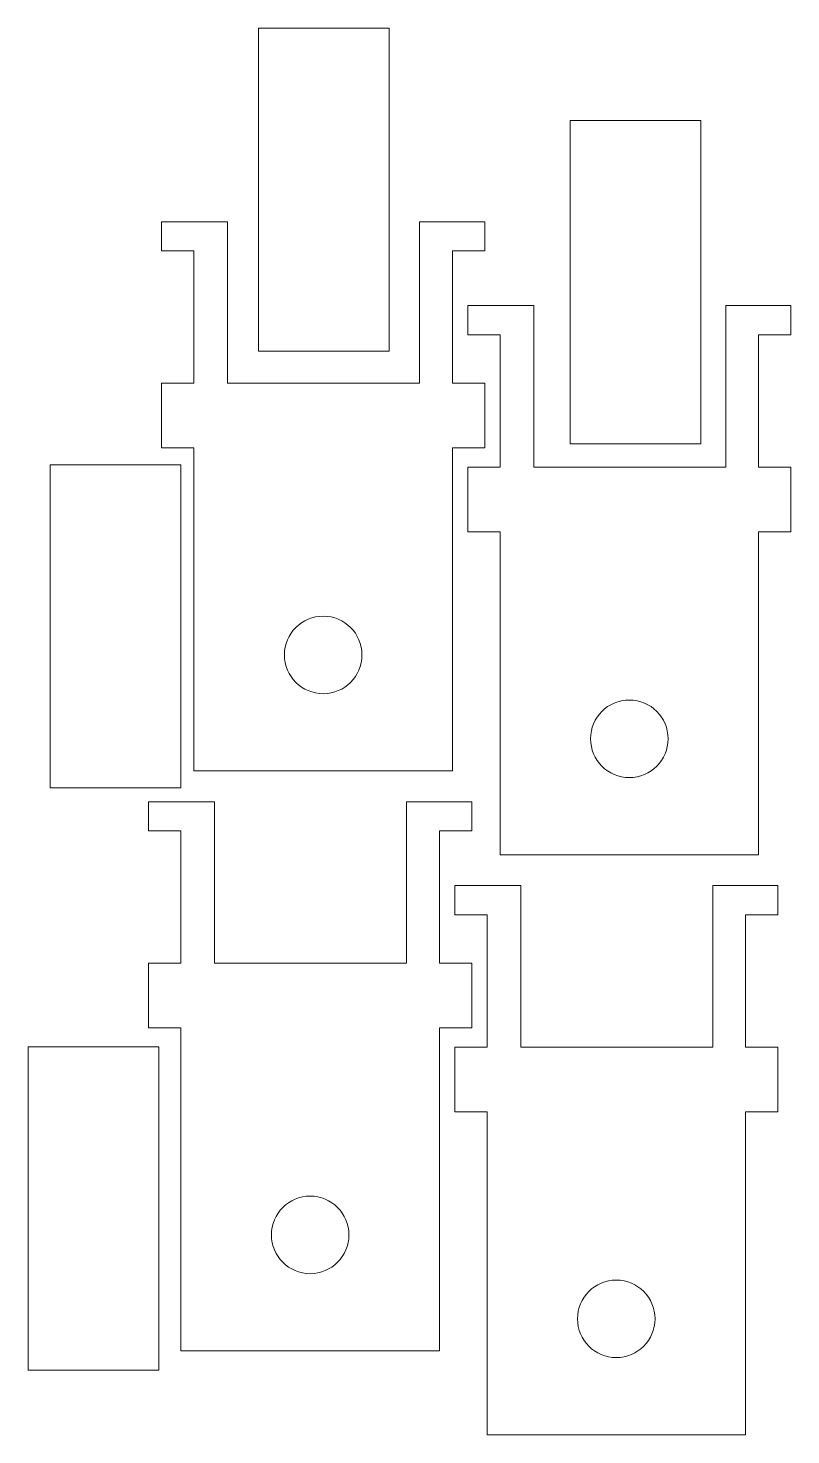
# Model space of a CAD drawing. Header units: inches. Extents: x -0.46 to 0.72, y -1.33 to 0.85.
import ezdxf

# ---------------------------------------------------------------- set-up
doc = ezdxf.new("R2010")
doc.units = ezdxf.units.IN
doc.header["$MEASUREMENT"] = 0

msp = doc.modelspace()

# ---------------------------------------------------------------- linework, layer by layer
at = {"color": 242, "linetype": 'Continuous', "lineweight": 15, "true_color": 0xcd2027}
for p, q in [((0.1019, 0.8497), (-0.1001, 0.8497)), ((-0.1001, 0.8497), (-0.1001, 0.3497)), ((0.1019, 0.8497), (0.1019, 0.3497)), ((0.5843, 0.7065), (0.3823, 0.7065)), ((0.3823, 0.7065), (0.3823, 0.2065)), ((0.5843, 0.7065), (0.5843, 0.2065)), ((-0.25, 0.55), (-0.25, 0.505)), ((-0.1479, 0.55), (-0.25, 0.55)), ((-0.1479, 0.3), (-0.1479, 0.55)), ((0.1492, 0.55), (0.1492, 0.3)), ((0.25, 0.55), (0.1492, 0.55)), ((0.25, 0.505), (0.25, 0.55)), ((-0.25, 0.505), (-0.2, 0.505)), ((-0.2, 0.505), (-0.2, 0.3)), ((0.2, 0.505), (0.25, 0.505)), ((0.2, 0.3), (0.2, 0.505)), ((0.2237, 0.4202), (0.2237, 0.3752)), ((0.3257, 0.4202), (0.2237, 0.4202)), ((0.3257, 0.1702), (0.3257, 0.4202)), ((0.6229, 0.4202), (0.6229, 0.1702)), ((0.7237, 0.4202), (0.6229, 0.4202)), ((0.7237, 0.3752), (0.7237, 0.4202)), ((0.2237, 0.3752), (0.2737, 0.3752)), ((0.2737, 0.3752), (0.2737, 0.1702)), ((0.6737, 0.3752), (0.7237, 0.3752)), ((0.6737, 0.1702), (0.6737, 0.3752)), ((0.1019, 0.3497), (-0.1001, 0.3497)), ((-0.25, 0.3), (-0.25, 0.2)), ((-0.2, 0.3), (-0.25, 0.3)), ((0.1492, 0.3), (-0.1479, 0.3)), ((0.25, 0.3), (0.2, 0.3)), ((0.25, 0.2), (0.25, 0.3)), ((-0.25, 0.2), (-0.2, 0.2)), ((-0.2, 0.2), (-0.2, -0.3)), ((0.2, 0.2), (0.25, 0.2)), ((0.2, -0.3), (0.2, 0.2)), ((0.5843, 0.2065), (0.3823, 0.2065)), ((-0.2205, 0.1739), (-0.4225, 0.1739)), ((-0.4225, 0.1739), (-0.4225, -0.3261)), ((-0.2205, 0.1739), (-0.2205, -0.3261)), ((0.2237, 0.1702), (0.2237, 0.0702)), ((0.2737, 0.1702), (0.2237, 0.1702)), ((0.6229, 0.1702), (0.3257, 0.1702)), ((0.7237, 0.1702), (0.6737, 0.1702)), ((0.7237, 0.0702), (0.7237, 0.1702)), ((0.2237, 0.0702), (0.2737, 0.0702)), ((0.2737, 0.0702), (0.2737, -0.4298)), ((0.6737, 0.0702), (0.7237, 0.0702)), ((0.6737, -0.4298), (0.6737, 0.0702)), ((-0.2, -0.3), (0.2, -0.3)), ((-0.2205, -0.3261), (-0.4225, -0.3261)), ((-0.2702, -0.3476), (-0.2702, -0.3926)), ((-0.1681, -0.3476), (-0.2702, -0.3476)), ((-0.1681, -0.5976), (-0.1681, -0.3476)), ((0.129, -0.3476), (0.129, -0.5976)), ((0.2298, -0.3476), (0.129, -0.3476)), ((0.2298, -0.3926), (0.2298, -0.3476)), ((-0.2702, -0.3926), (-0.2202, -0.3926)), ((-0.2202, -0.3926), (-0.2202, -0.5976)), ((0.1798, -0.3926), (0.2298, -0.3926)), ((0.1798, -0.5976), (0.1798, -0.3926)), ((0.2737, -0.4298), (0.6737, -0.4298)), ((0.2035, -0.4775), (0.2035, -0.5225)), ((0.3056, -0.4775), (0.2035, -0.4775)), ((0.3056, -0.7275), (0.3056, -0.4775)), ((0.6027, -0.4775), (0.6027, -0.7275)), ((0.7035, -0.4775), (0.6027, -0.4775)), ((0.7035, -0.5225), (0.7035, -0.4775)), ((0.2035, -0.5225), (0.2535, -0.5225)), ((0.2535, -0.5225), (0.2535, -0.7275)), ((0.6535, -0.5225), (0.7035, -0.5225)), ((0.6535, -0.7275), (0.6535, -0.5225)), ((-0.2702, -0.5976), (-0.2702, -0.6976)), ((-0.2202, -0.5976), (-0.2702, -0.5976)), ((0.129, -0.5976), (-0.1681, -0.5976)), ((0.2298, -0.5976), (0.1798, -0.5976)), ((0.2298, -0.6976), (0.2298, -0.5976)), ((-0.2702, -0.6976), (-0.2202, -0.6976)), ((-0.2202, -0.6976), (-0.2202, -1.1976)), ((0.1798, -0.6976), (0.2298, -0.6976)), ((0.1798, -1.1976), (0.1798, -0.6976)), ((-0.2546, -0.7271), (-0.4566, -0.7271)), ((-0.4566, -0.7271), (-0.4566, -1.2271)), ((-0.2546, -0.7271), (-0.2546, -1.2271)), ((0.2035, -0.7275), (0.2035, -0.8275)), ((0.2535, -0.7275), (0.2035, -0.7275)), ((0.6027, -0.7275), (0.3056, -0.7275)), ((0.7035, -0.7275), (0.6535, -0.7275)), ((0.7035, -0.8275), (0.7035, -0.7275)), ((0.2035, -0.8275), (0.2535, -0.8275)), ((0.2535, -0.8275), (0.2535, -1.3275)), ((0.6535, -0.8275), (0.7035, -0.8275)), ((0.6535, -1.3275), (0.6535, -0.8275)), ((-0.2202, -1.1976), (0.1798, -1.1976)), ((-0.2546, -1.2271), (-0.4566, -1.2271)), ((0.2535, -1.3275), (0.6535, -1.3275))]:
    msp.add_line(p, q, dxfattribs=at)
for centre in [(0, -0.1204), (0.4737, -0.2502), (-0.0202, -1.018), (0.4535, -1.1479)]:
    msp.add_circle(centre, 0.06, dxfattribs=at)

doc.saveas('drawing.dxf')
